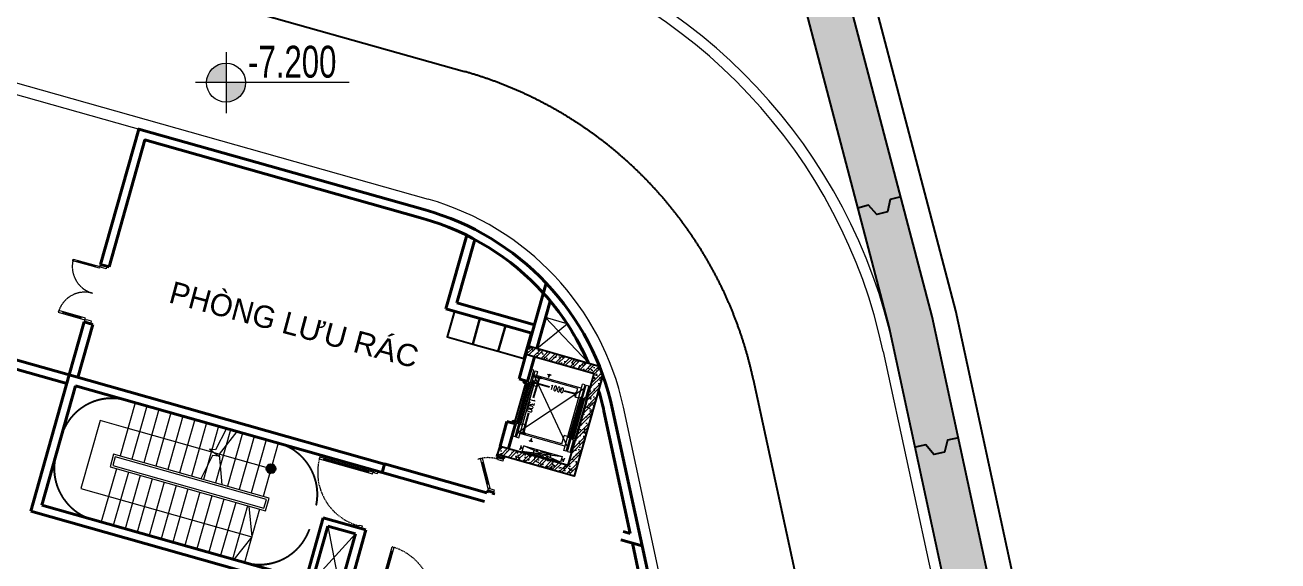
# Model space of a CAD drawing. Header units: millimetres. Extents: x -1534340 to 1713810, y -1348191 to 1114081.
# Drawn here: x 1278434 to 1306734, y -581777 to -569664 of the extents above; entities that cross this region are included whole.
import ezdxf

# ---------------------------------------------------------------- set-up
doc = ezdxf.new("R2010")
doc.units = ezdxf.units.MM
doc.header["$LTSCALE"] = 100
doc.header["$PDMODE"] = 32
doc.header["$PDSIZE"] = 2.5
for name, pattern in [('DASHDOT2', [0.5, 0.25, -0.125, 0, -0.125]), ('DASHED', [4.5, 3, -1.5]), ('HIDDEN', [0.375, 0.25, -0.125]), ('HIDDEN2', [0.1875, 0.125, -0.0625]), ('Xref_ST_MBDV Cot vach 30.7.2022$0$DASHDOT', [1, 0.5, -0.25, 0, -0.25]), ('Xref_ST_MBDV Cot vach 30.7.2022$0$HIDDEN', [0.375, 0.25, -0.125]), ('Xref_ST_MBDV Cot vach 30.7.2022$0$ST_MBDV Cot vach 220803$0$HIDDEN', [0.375, 0.25, -0.125]), ('Xref_ST_MBDV Cot vach 30.7.2022$0$ST_MBDV Cot vach 220803$0$PHANTOMX2', [5, 2.5, -0.5, 0.5, -0.5, 0.5, -0.5])]:
    doc.linetypes.add(name, pattern=pattern)
for name, color, linetype in [('220403_HDN_Penthouse Plan$0$A-_FURN----_E-_N', 251, 'Continuous'), ('A-FLOR-STRS', 16, 'Continuous'), ('A-FLOR-STRS-ARROW', 8, 'Continuous'), ('ccu12-Manh', 8, 'Continuous'), ('KC-Betong', 6, 'Continuous'), ('Xref_ST_MBDV Cot vach 30.7.2022$0$KT-Khuat', 9, 'Xref_ST_MBDV Cot vach 30.7.2022$0$HIDDEN'), ('Xref_ST_MBDV Cot vach 30.7.2022$0$ST_MBDV Cot vach 220803$0$KT-Net manh', 139, 'Continuous'), ('Xref_ST_MBDV Cot vach 30.7.2022$0$Xref_ST_MBDV Cot vach 30.7.2022|Xref_ST_MBDV Cot vach 30.7.2022|Xref_ST_MBDV Cot vach 30.7.2022|Xref_ST_MBDV Cot vach 30.7.2022|A-CORE-OTLN', 2, 'Continuous'), ('Xref_ST_MBDV Cot vach 30.7.2022$0$Xref_ST_MBDV Cot vach 30.7.2022|Xref_ST_MBDV Cot vach 30.7.2022|Xref_ST_MBDV Cot vach 30.7.2022|Xref_ST_MBDV Cot vach 30.7.2022|A-WALL-PATT', 251, 'Continuous'), ('Xref_ST_MBDV Cot vach 30.7.2022$0$Xref_ST_MBDV Cot vach 30.7.2022|Xref_ST_MBDV Cot vach 30.7.2022|Xref_ST_MBDV Cot vach 30.7.2022|Xref_ST_MBDV Cot vach 30.7.2022|ccu12-Thay', 7, 'Continuous'), ('Xref_ST_MBDV Cot vach 30.7.2022$0$Xref_ST_MBDV Cot vach 30.7.2022|Xref_ST_MBDV Cot vach 30.7.2022|Xref_ST_MBDV Cot vach 30.7.2022|Xref_ST_MBDV Cot vach 30.7.2022|Site_plot line', 1, 'Xref_ST_MBDV Cot vach 30.7.2022$0$DASHDOT')]:
    doc.layers.add(name, color=color, linetype=linetype)
for name, color, linetype, lineweight in [('CUA', 37, 'Continuous', 13), ('GT NEW', 1, 'Continuous', 13), ('KT-Chu viet', 255, 'Continuous', 20), ('KT-Ghi chu', 26, 'Continuous', 15), ('KT-GIAO THONG HAM', 42, 'Continuous', 13), ('KT-Net cat', 1, 'Continuous', 40), ('KT-Net manh', 251, 'Continuous', 13), ('KT-Net thay', 7, 'Continuous', 15), ('KT-Vat lieu', 250, 'Continuous', 9), ('SPE-MEP-HVAC', 140, 'Continuous', 0), ('Xref_ST_MBDV Cot vach 30.7.2022$0$ST_MBDV Cot vach 220803$0$KT-Noi that', 36, 'Continuous', 9)]:
    doc.layers.add(name, color=color, linetype=linetype, lineweight=lineweight)
doc.styles.add('220126_HDN_HBA typical plan$0$211210_HDN_HBA_TYPICAL PLAN CORE OPT 1$0$HBA-Text', font='GOTHIC.TTF')
doc.styles.add('font unicode ccu', font='arial.ttf')
doc.styles.add('Xref_ST_MBDV Cot vach 30.7.2022$0$ST_MBDV Cot vach 220803$0$DIM', font='vnsimli.shx', dxfattribs={"width": 0.7})
doc.dimstyles.new('Xref_ST_MBDV Cot vach 30.7.2022$0$ST_MBDV Cot vach 220803$0$CCU 1-100 A1', dxfattribs={"dimscale": 100, "dimtxt": 2.2, "dimasz": 1, "dimexe": 1, "dimexo": 0, "dimgap": 1, "dimtad": 1, "dimdec": 0, "dimdsep": 46, "dimtxsty": 'Xref_ST_MBDV Cot vach 30.7.2022$0$ST_MBDV Cot vach 220803$0$DIM', "dimblk1": 'Xref_ST_MBDV Cot vach 30.7.2022$0$ST_MBDV Cot vach 220803$0$_ARCHTICK', "dimblk2": 'Xref_ST_MBDV Cot vach 30.7.2022$0$ST_MBDV Cot vach 220803$0$_ARCHTICK', "dimsah": 1, "dimcen": 0, "dimdle": 1, "dimclrd": 256, "dimclre": 256, "dimclrt": 31, "dimadec": 0, "dimazin": 0, "dimtfac": 1, "dimtdec": 0, "dimtix": 1, "dimtmove": 2, "dimatfit": 3, "dimldrblk": 'Xref_ST_MBDV Cot vach 30.7.2022$0$ST_MBDV Cot vach 220803$0$_ARCHTICK', "dimfxl": 8, "dimtolj": 1, "dimarcsym": 0})

# ---------------------------------------------------------------- blocks, each defined once
blk = doc.blocks.new('BBBBBB2')
at = {"layer": 'A-FLOR-STRS-ARROW'}
h = blk.add_hatch(color=256, dxfattribs=at)
edge = h.paths.add_edge_path(flags=0)
edge.add_arc((-38795, 141625), 100, -105.7788, 254.2212, ccw=False)
blk.add_circle((-38795, 141625), 100, dxfattribs=at)
at = {"layer": 'A-FLOR-STRS-ARROW', "linetype": 'DASHED', "ltscale": 200}
for centre, start, end in [((-42384, 142015), 73.592, 160.2691), ((-38946, 141044), 348.1733, 74.8504), ((-42493, 141630), 168.1733, 254.8504), ((-39054, 140659), 253.592, 340.2691)]:
    blk.add_arc(centre, 1200, start, end, dxfattribs=at)
at = {"layer": 'KT-Net cat'}
for p, q in [((-44221, 140664), (-43350, 143743)), ((-43974, 140802), (-43212, 143496)), ((-43350, 143743), (-36230, 141731)), ((-43212, 143496), (-36285, 141539)), ((-36285, 141539), (-36230, 141731)), ((-37099, 138652), (-44221, 140664)), ((-38007, 139116), (-43974, 140802)), ((-37613, 140511), (-38007, 139116)), ((-36843, 140294), (-37613, 140511)), ((-37509, 140326), (-37863, 139075)), ((-36884, 140150), (-37509, 140326)), ((-36884, 140150), (-37237, 138899)), ((-36651, 140240), (-37099, 138652)), ((-36843, 140294), (-36651, 140240)), ((-37863, 139075), (-37237, 138899))]:
    blk.add_line(p, q, dxfattribs=at)
at = {"layer": 'KT-Net manh', "elevation": 0}
for points in [[(-39796, 142531), (-40046, 142053), (-40181, 142066), (-39976, 141908), (-40113, 141925), (-40377, 141396)], [(-39896, 141260), (-39960, 141954), (-39556, 142463)], [(-39294, 140779), (-39230, 140085), (-39634, 139576)]]:
    blk.add_lwpolyline(points, dxfattribs=at)
at = {"layer": 'KT-Net thay'}
for p, q in [((-41865, 143116), (-42205, 141913)), ((-41596, 143040), (-41936, 141837)), ((-41326, 142964), (-41666, 141761)), ((-41057, 142887), (-41397, 141685)), ((-40788, 142811), (-41127, 141609)), ((-40518, 142735), (-40858, 141532)), ((-40249, 142659), (-40589, 141456)), ((-39979, 142583), (-40319, 141380)), ((-39710, 142507), (-40050, 141304)), ((-39440, 142431), (-39780, 141228)), ((-39171, 142354), (-39511, 141152)), ((-38901, 142278), (-39241, 141076)), ((-38632, 142202), (-38972, 140999)), ((-42287, 141624), (-42627, 140422)), ((-42017, 141548), (-42357, 140345)), ((-41748, 141472), (-42088, 140269)), ((-41478, 141396), (-41818, 140193)), ((-41209, 141320), (-41549, 140117)), ((-40940, 141244), (-41279, 140041)), ((-40670, 141168), (-41010, 139965)), ((-40401, 141091), (-40741, 139889)), ((-40131, 141015), (-40471, 139812)), ((-39862, 140939), (-40202, 139736)), ((-39592, 140863), (-39932, 139660)), ((-39323, 140787), (-39663, 139584)), ((-39053, 140711), (-39393, 139508))]:
    blk.add_line(p, q, dxfattribs=at)
at = {"layer": 'KT-Net thay', "elevation": 0}
blk.add_lwpolyline([(-38795, 141625), (-41836, 142484), (-42077, 142552), (-42654, 142715), (-43089, 141176), (-39230, 140085)], dxfattribs=at)
for points in [[(-38919, 140673), (-38837, 140961), (-42350, 141954), (-42431, 141665)], [(-38953, 140734), (-38899, 140927), (-42315, 141892), (-42369, 141700)]]:
    blk.add_lwpolyline(points, close=True, dxfattribs=at)
at = {"layer": 'SPE-MEP-HVAC', "linetype": 'HIDDEN', "ltscale": 1000, "elevation": 0}
for points in [[(-37863, 139075), (-36884, 140150)], [(-37509, 140326), (-37237, 138899)]]:
    blk.add_lwpolyline(points, dxfattribs=at)
blk = doc.blocks.new('Xref_ST_MBDV Cot vach 30.7.2022$0$ST_MBDV Cot vach 220803$0$_Open90')
at = {"color": 0, "linetype": 'ByBlock', "lineweight": -2}
for p, q in [((0, 0), (-1, 0)), ((-0.5, 0.5), (0, 0)), ((0, 0), (-0.5, -0.5))]:
    blk.add_line(p, q, dxfattribs=at)
blk = doc.blocks.new('*D235')
at = {"layer": 'Defpoints', "color": 5, "transparency": 16777216}
for p, q in [((608, 1180), (507, 1180)), ((557, 1130), (557, 913)), ((557, 230), (557, 557)), ((646, 180), (507, 180))]:
    blk.add_line(p, q, dxfattribs=at)
at = {"layer": 'Defpoints', "color": 0, "transparency": 16777216}
for p in [(557, 1180), (608, 1180, 0), (646, 180, 0)]:
    blk.add_point(p, dxfattribs=at)
at = {"layer": 'Defpoints', "color": 5, "transparency": 16777216, "xscale": 50, "yscale": 50, "zscale": 50}
for p, rotation in [((557, 1180), 90), ((557, 180), 270)]:
    blk.add_blockref('Xref_ST_MBDV Cot vach 30.7.2022$0$ST_MBDV Cot vach 220803$0$_Open90', p, dxfattribs=dict(at, rotation=rotation))
at = {"layer": 'Defpoints', "color": 5, "transparency": 16777216, "insert": (557, 735), "char_height": 110, "attachment_point": 5, "rotation": 90, "style": 'Xref_ST_MBDV Cot vach 30.7.2022$0$ST_MBDV Cot vach 220803$0$DIM'}
blk.add_mtext('\\A1;1000', dxfattribs=at)
blk = doc.blocks.new('Xref_ST_MBDV Cot vach 30.7.2022$0$ST_MBDV Cot vach 220803$0$_ARCHTICK')
at = {"color": 0, "linetype": 'ByBlock', "const_width": 0.15}
blk.add_lwpolyline([(-0.5, -0.5), (0.5, 0.5)], dxfattribs=at)
blk = doc.blocks.new('*D236')
at = {"layer": 'Defpoints', "color": 5, "transparency": 16777216}
for p, q in [((425, 205), (425, 326)), ((1725, 205), (1725, 326)), ((475, 276), (897, 276)), ((1675, 276), (1253, 276))]:
    blk.add_line(p, q, dxfattribs=at)
at = {"layer": 'Defpoints', "color": 0, "transparency": 16777216}
for p in [(425, 205, 0), (1725, 276), (1725, 205, 0)]:
    blk.add_point(p, dxfattribs=at)
at = {"layer": 'Defpoints', "color": 5, "transparency": 16777216, "xscale": 50, "yscale": 50, "zscale": 50, "rotation": 180}
blk.add_blockref('Xref_ST_MBDV Cot vach 30.7.2022$0$ST_MBDV Cot vach 220803$0$_Open90', (425, 276), dxfattribs=at)
at = {"layer": 'Defpoints', "color": 5, "transparency": 16777216, "xscale": 50, "yscale": 50, "zscale": 50}
blk.add_blockref('Xref_ST_MBDV Cot vach 30.7.2022$0$ST_MBDV Cot vach 220803$0$_Open90', (1725, 276), dxfattribs=at)
at = {"layer": 'Defpoints', "color": 5, "transparency": 16777216, "insert": (1075, 276), "char_height": 110, "attachment_point": 5, "style": 'Xref_ST_MBDV Cot vach 30.7.2022$0$ST_MBDV Cot vach 220803$0$DIM'}
blk.add_mtext('\\A1;1300', dxfattribs=at)
blk = doc.blocks.new('*U237')
blk.add_line((147, 33), (580, 283))
for points in [[(50, 0), (656, 350), (676, 315), (70, -35)], [(137, 50), (157, 15), (590, 265), (570, 300)], [(0, -150), (60, -150), (60, -40), (50, -40), (50, 0), (0, 0)], [(800, -150), (740, -150), (740, -40), (750, -40), (750, 0), (800, 0)]]:
    blk.add_lwpolyline(points, close=True)
at = {"linetype": 'HIDDEN'}
blk.add_arc((50, 0), 700, 0, 35.0495, dxfattribs=at)
blk = doc.blocks.new('*U240')
for p, q in [((90, 525), (50, 525)), ((70, 100), (70, 525)), ((1260, 525), (1300, 525)), ((1280, 100), (1280, 525)), ((90, 100), (50, 100)), ((1260, 100), (1300, 100))]:
    blk.add_line(p, q)
for points in [[(50, 0), (90, 0), (90, 625), (50, 625)], [(1300, 0), (1260, 0), (1260, 625), (1300, 625)], [(0, -150), (60, -150), (60, -40), (50, -40), (50, 0), (0, 0)], [(1350, -150), (1290, -150), (1290, -40), (1300, -40), (1300, 0), (1350, 0)]]:
    blk.add_lwpolyline(points, close=True)
at = {"linetype": 'HIDDEN2'}
for centre, start, end in [((50, 0), 0, 90), ((1300, 0), 90, 180)]:
    blk.add_arc(centre, 625, start, end, dxfattribs=at)
blk = doc.blocks.new('Xref_ST_MBDV Cot vach 30.7.2022$0$Tuong Vay01-flat-1')
at = {"layer": 'Xref_ST_MBDV Cot vach 30.7.2022$0$Xref_ST_MBDV Cot vach 30.7.2022|Xref_ST_MBDV Cot vach 30.7.2022|Xref_ST_MBDV Cot vach 30.7.2022|Xref_ST_MBDV Cot vach 30.7.2022|A-WALL-PATT'}
h = blk.add_hatch(dxfattribs=at)
h.set_pattern_fill('ACET-2D-VATLIEU04', color=256, scale=50, pattern_type=2)
h.set_pattern_definition([(50, (-11139561.84, -1407213.45), (-225.902474, 189.5546825), [37.5, -412.5]), (355, (-11139561.84, -1407213.45), (32.127212, 367.215716), [30, -330]), (100.4514, (-11139531.95, -1407216.06), (-341.231527, -62.944187), [31.870095, -350.571056]), (46.1842, (-11139561.84, -1407113.45), (-319.180497, 306.252097), [56.25, -618.75]), (96.6356, (-11139517.37, -1407120.34), (-516.995922, -60.144022), [47.805144, -525.8565]), (351.1842, (-11139561.84, -1407113.45), (84.740774, 546.39543), [45, -495]), (21, (-11139511.84, -1407138.45), (-105.680822, 275.3079534), [37.5, -412.5]), (326, (-11139511.84, -1407138.45), (206.128805, 305.59852), [30, -330]), (71.4514, (-11139486.97, -1407155.22), (-328.963765, 110.380101), [31.870095, -350.571056]), (37.5, (-11139561.84, -1407213.45), (-78.1345294, 101.8269012), [0, -326, 0, -335, 0, -331.25]), (7.5, (-11139561.84, -1407213.45), (-23.2793464, 176.824191), [0, -191, 0, -318.5, 0, -126.25]), (327.5, (-11139673.34, -1407213.45), (71.9444175, 112.9301145), [0, -125, 0, -390, 0, -517.5000003]), (317.5, (-11139723.34, -1407213.45), (158.0205496, 172.449169), [0, -162.5, 0, -259, 0, -367.5]), (45, (-11139561.84, -1407213.45), (-150.260191, 150.260191), []), (45, (-11139561.84, -1407152.2), (-150.260191, 150.260191), [])])
h.paths.add_polyline_path([(-82665, -118500), (-81837, -121132), (-80903, -123728), (-79863, -126284), (-78720, -128795), (-77475, -131258), (-76131, -133667), (-74689, -136020), (-73153, -138312), (-71525, -140539), (-69807, -142699), (-68002, -144786), (-66114, -146798), (-64145, -148731), (-62100, -150582), (-59980, -152349), (-57790, -154027), (-55533, -155614), (-53213, -157109), (-50835, -158507), (-48401, -159807), (-45916, -161007), (-43385, -162104), (-40811, -163097), (-38198, -163985), (-35551, -164765), (-32875, -165436), (-30174, -165998), (-27451, -166448), (-24702, -166789), (-4397, -168938), (36420, -167648), (41836, -160719), (12445, -24368), (8473, -9249), (-4719, -5521), (-10557, -9947), (-34021, -27848), (-39777, -32009), (-41249, -35294), (-45787, -38574), (-49368, -38942), (-57644, -44924), (-59845, -46601), (-61969, -48362), (-64020, -50208), (-65993, -52137), (-67887, -54144), (-69696, -56226), (-71420, -58381), (-73054, -60604), (-74596, -62892), (-76043, -65242), (-77394, -67648), (-78645, -70107), (-79794, -72615), (-80841, -75168), (-81782, -77762), (-82617, -80392), (-83343, -83054), (-83961, -85743), (-84468, -88455), (-84865, -91186), (-85149, -93930), (-85321, -96684), (-85381, -99530), (-85329, -102201), (-85163, -104955), (-84886, -107701), (-84496, -110432), (-83996, -113146), (-83385, -115836)], flags=16)
h.paths.add_polyline_path([(-83625, -118781), (-82785, -121452), (-81837, -124086), (-80781, -126680), (-79621, -129228), (-78358, -131727), (-76994, -134172), (-75531, -136560), (-73973, -138886), (-72320, -141146), (-70577, -143337), (-68746, -145455), (-66829, -147497), (-64832, -149459), (-62755, -151337), (-60604, -153130), (-58382, -154833), (-56092, -156444), (-53738, -157960), (-51324, -159379), (-48854, -160699), (-46333, -161916), (-43764, -163030), (-41151, -164038), (-38500, -164938), (-35814, -165730), (-33098, -166411), (-30357, -166981), (-27595, -167438), (-24816, -167783), (-4434, -169940), (36920, -168633), (42913, -160966), (13418, -24135), (9295, -8442), (-4926, -4424), (-11163, -9151), (-34617, -27045), (-40580, -31355), (-42052, -34640), (-46156, -37607), (-49737, -37975), (-58240, -44121), (-60467, -45819), (-62623, -47605), (-64704, -49479), (-66707, -51435), (-68628, -53472), (-70465, -55586), (-72214, -57772), (-73872, -60029), (-75437, -62350), (-76905, -64734), (-78276, -67176), (-79545, -69672), (-80712, -72217), (-81774, -74808), (-82729, -77440), (-83576, -80109), (-84314, -82810), (-84940, -85539), (-85455, -88291), (-85857, -91062), (-86146, -93847), (-86321, -96642), (-86382, -99529), (-86328, -102241), (-86160, -105036), (-85879, -107821), (-85484, -110593), (-84976, -113347), (-84356, -116078)])
at = {"layer": 'Xref_ST_MBDV Cot vach 30.7.2022$0$Xref_ST_MBDV Cot vach 30.7.2022|Xref_ST_MBDV Cot vach 30.7.2022|Xref_ST_MBDV Cot vach 30.7.2022|Xref_ST_MBDV Cot vach 30.7.2022|A-CORE-OTLN', "color": 6}
for points in [[(42913, -160966), (13418, -24135), (9295, -8442), (-4926, -4424), (-11163, -9151), (-34617, -27045), (-40580, -31355), (-42052, -34640), (-46156, -37607), (-49737, -37975), (-58240, -44121), (-60467, -45819), (-62623, -47605), (-64704, -49479), (-66707, -51435), (-68628, -53472), (-70465, -55586)], [(41836, -160719), (12445, -24368), (8473, -9249), (-4719, -5521), (-10557, -9947), (-34021, -27848), (-39777, -32009), (-41249, -35294), (-45787, -38574), (-49368, -38942), (-57644, -44924), (-59845, -46601), (-61969, -48362), (-64020, -50208), (-65993, -52137), (-67887, -54144)]]:
    blk.add_lwpolyline(points, dxfattribs=at)
at = {"layer": 'Xref_ST_MBDV Cot vach 30.7.2022$0$Xref_ST_MBDV Cot vach 30.7.2022|Xref_ST_MBDV Cot vach 30.7.2022|Xref_ST_MBDV Cot vach 30.7.2022|Xref_ST_MBDV Cot vach 30.7.2022|ccu12-Thay', "ltscale": 10}
for points in [[(12707, -21427), (12465, -21491), (12408, -21764), (12166, -21828), (11981, -21618), (11740, -21681)], [(14008, -26872), (13764, -26925), (13694, -27196), (13450, -27249), (13275, -27030), (13031, -27083)]]:
    blk.add_lwpolyline(points, dxfattribs=at)
at = {"layer": 'Xref_ST_MBDV Cot vach 30.7.2022$0$Xref_ST_MBDV Cot vach 30.7.2022|Xref_ST_MBDV Cot vach 30.7.2022|Xref_ST_MBDV Cot vach 30.7.2022|Xref_ST_MBDV Cot vach 30.7.2022|Site_plot line', "ltscale": 5000}
for p, q in [((13953, -24007), (8409, -2905)), ((43505, -161101), (13953, -24007))]:
    blk.add_line(p, q, dxfattribs=at)
blk = doc.blocks.new('*U1527')
blk.add_line((24, 120), (-399, 1081))
for points in [[(46, 20), (-458, 1164), (-421, 1180), (82, 36)], [(5, 112), (42, 128), (-381, 1089), (-418, 1073)], [(1276, 453), (1221, 428), (1197, 483), (1206, 487), (1190, 524), (1235, 544)], [(40, -92), (95, -67), (71, -12), (62, -16), (46, 20), (0, 0)]]:
    blk.add_lwpolyline(points, close=True)
at = {"linetype": 'HIDDEN'}
blk.add_arc((46, 20), 1250, 23.7689, 113.7689, dxfattribs=at)
blk = doc.blocks.new('*U1517')
blk.add_line((-63, -104), (-1025, -527))
for points in [[(92, 40), (116, -15), (61, -39), (57, -30), (20, -46), (0, 0)], [(20, -46), (-1124, -549), (-1108, -585), (36, -82)], [(-71, -86), (-55, -123), (-1017, -545), (-1033, -508)], [(635, -1196), (610, -1141), (556, -1165), (560, -1174), (523, -1190), (543, -1236)]]:
    blk.add_lwpolyline(points, close=True)
at = {"linetype": 'HIDDEN'}
blk.add_arc((20, -46), 1250, 203.721, 293.721, dxfattribs=at)
blk = doc.blocks.new('*U2466')
at = {"layer": 'KT-Ghi chu'}
h = blk.add_hatch(color=256, dxfattribs=at)
edge = h.paths.add_edge_path()
edge.add_ellipse((286, 0), major_axis=(130, 130), ratio=1, start_angle=45, end_angle=135)
edge.add_line((102, 0), (286, 0))
edge.add_line((286, 0), (286, 184))
h = blk.add_hatch(color=256, dxfattribs=at)
edge = h.paths.add_edge_path()
edge.add_ellipse((286, 0), major_axis=(130, 130), ratio=1, start_angle=225, end_angle=315)
edge.add_line((469, 0), (286, 0))
edge.add_line((286, 0), (286, -184))
for p, q in [((286, 286), (286, -286)), ((1444, 0), (0, 0))]:
    blk.add_line(p, q, dxfattribs=at)
blk.add_circle((286, 0), 184, dxfattribs=at)
at = {"color": 3, "style": 'font unicode ccu', "width": 0.7}
blk.add_attdef('FL', (493, 47), '', height=300, dxfattribs=at)
at = {"color": 1, "style": 'font unicode ccu', "width": 0.7}
blk.add_attdef('SL', (490, -337), '', height=300, dxfattribs=at)
blk = doc.blocks.new('Xref_ST_MBDV Cot vach 30.7.2022$0$ST_MBDV Cot vach 220803$0$THANG MAY RAC 500KG')
at = {"layer": 'Xref_ST_MBDV Cot vach 30.7.2022$0$ST_MBDV Cot vach 220803$0$KT-Net manh'}
blk.add_line((575, 1450), (1575, 1450), dxfattribs=at)
at = {"layer": 'Xref_ST_MBDV Cot vach 30.7.2022$0$ST_MBDV Cot vach 220803$0$KT-Net manh', "linetype": 'Continuous', "ltscale": 2}
blk.add_line((575, 1450), (1575, 1450), dxfattribs=at)
at = {"layer": 'Xref_ST_MBDV Cot vach 30.7.2022$0$ST_MBDV Cot vach 220803$0$KT-Net manh', "extrusion": (-2.33265e-22, -1.19163e-08, 1)}
blk.add_line((575, 20, 0), (1575, 20, 0), dxfattribs=at)
at = {"layer": 'Xref_ST_MBDV Cot vach 30.7.2022$0$ST_MBDV Cot vach 220803$0$KT-Net manh', "linetype": 'Continuous', "ltscale": 2, "extrusion": (-2.33265e-22, -1.19163e-08, 1)}
blk.add_line((575, 20, 0), (1575, 20, 0), dxfattribs=at)
at = {"layer": 'Xref_ST_MBDV Cot vach 30.7.2022$0$ST_MBDV Cot vach 220803$0$KT-Net manh', "ltscale": 2, "extrusion": (-2.33265e-22, -1.19163e-08, 1), "elevation": 0}
for points in [[(575, 10), (575, 20), (625, 20), (625, -30), (575, -30), (575, -20), (585, -20), (585, -21.6), (576.6, -21.6), (576.6, -28.4), (623.4, -28.4), (623.4, 18.4), (576.6, 18.4), (576.6, 11.6), (585, 11.6), (585, 10)], [(1575, 10), (1575, 20), (1525, 20), (1525, -30), (1575, -30), (1575, -20), (1565, -20), (1565, -21.6), (1573.4, -21.6), (1573.4, -28.4), (1526.6, -28.4), (1526.6, 18.4), (1573.4, 18.4), (1573.4, 11.6), (1565, 11.6), (1565, 10)]]:
    blk.add_lwpolyline(points, close=True, dxfattribs=at)
at = {"layer": 'Xref_ST_MBDV Cot vach 30.7.2022$0$ST_MBDV Cot vach 220803$0$KT-Noi that', "linetype": 'Continuous', "ltscale": 2}
for p, q in [((295, 1410, 0), (575, 1410, 0)), ((295, 1350, 0), (295, 1410, 0)), ((1855, 1350, 0), (295, 1350, 0)), ((1855, 1320, 0), (295, 1320, 0)), ((295, 1320, 0), (295, 1260, 0)), ((1855, 1260, 0), (295, 1260, 0)), ((394, 1260, 0), (394, 150, 0)), ((425, 1180, 0), (425, 180, 0)), ((425, 1180, 0), (625, 1180, 0)), ((1555, 1391.3, 0), (595, 1391.3, 0)), ((595, 1361, 0), (595, 1391.3, 0)), ((1555, 1361, 0), (595, 1361, 0)), ((1550, 1298, 0), (600, 1298, 0)), ((600, 1298, 0), (600, 1264, 0)), ((1550, 1264, 0), (600, 1264, 0)), ((1525, 1405, 0), (625, 1405, 0)), ((625, 1260, 0), (625, 1180, 0)), ((1075, 1361, 0), (1075, 1391.3, 0)), ((1075, 1264, 0), (1075, 1298, 0)), ((1525, 1260, 0), (1525, 1180, 0)), ((1725, 1180, 0), (1525, 1180, 0)), ((1550, 1298, 0), (1550, 1264, 0)), ((1555, 1361, 0), (1555, 1391.3, 0)), ((1855, 1410, 0), (1575, 1410, 0)), ((1725, 1180, 0), (1725, 180, 0)), ((1756, 1260, 0), (1756, 150, 0)), ((1855, 1350, 0), (1855, 1410, 0)), ((1855, 1320, 0), (1855, 1260, 0))]:
    blk.add_line(p, q, dxfattribs=at)
at = {"layer": 'Xref_ST_MBDV Cot vach 30.7.2022$0$ST_MBDV Cot vach 220803$0$KT-Noi that', "linetype": 'Xref_ST_MBDV Cot vach 30.7.2022$0$ST_MBDV Cot vach 220803$0$HIDDEN', "ltscale": 500}
for p, q in [((394, 1320, 0), (1756, 150, 0)), ((1756, 1320, 0), (394, 150, 0)), ((2126.2, 363.2), (1996.2, 1263.2)), ((2126.2, 1263.2), (1996.2, 363.2))]:
    blk.add_line(p, q, dxfattribs=at)
at = {"layer": 'Xref_ST_MBDV Cot vach 30.7.2022$0$ST_MBDV Cot vach 220803$0$KT-Noi that', "linetype": 'Continuous'}
for p, q in [((2017.7, 1323.2), (2046.8, 1323.2)), ((2017.7, 1320), (2046.8, 1320)), ((2053, 1269.4), (2053, 1313.8)), ((2056.2, 1269.4), (2056.2, 1313.8)), ((2063.2, 1266.4), (2059.2, 1266.4)), ((2063.2, 1263.2), (2059.2, 1263.2)), ((2066.2, 1269.4), (2066.2, 1313.8)), ((2069.4, 1269.4), (2069.4, 1313.8)), ((2104.7, 1323.2), (2075.6, 1323.2)), ((2104.7, 1320), (2075.6, 1320)), ((298, 522.5, 0), (293, 522.5, 0)), ((293, 522.5, 0), (293, 485, 0)), ((293, 447.5, 0), (293, 485, 0)), ((298, 447.5, 0), (293, 447.5, 0)), ((301, 519.5, 0), (304.1, 490.1, 0)), ((301, 450.5, 0), (304.1, 479.9, 0)), ((320.9, 487.1, 0), (307.1, 487.1, 0)), ((320.9, 482.9, 0), (307.1, 482.9, 0)), ((354, 490, 0), (325, 490, 0)), ((354, 480, 0), (325, 480, 0)), ((355, 489, 0), (355, 485, 0)), ((355, 481, 0), (355, 485, 0)), ((1795, 489, 0), (1795, 485, 0)), ((1795, 481, 0), (1795, 485, 0)), ((1796, 490, 0), (1825, 490, 0)), ((1796, 480, 0), (1825, 480, 0)), ((1829.1, 487.1, 0), (1842.9, 487.1, 0)), ((1829.1, 482.9, 0), (1842.9, 482.9, 0)), ((1849, 519.5, 0), (1845.9, 490.1, 0)), ((1849, 450.5, 0), (1845.9, 479.9, 0)), ((1852, 522.5, 0), (1857, 522.5, 0)), ((1852, 447.5, 0), (1857, 447.5, 0)), ((1857, 522.5, 0), (1857, 485, 0)), ((1857, 447.5, 0), (1857, 485, 0)), ((2017.7, 306.4), (2046.8, 306.4)), ((2017.7, 306.4), (2017.7, 303.2)), ((2017.7, 303.2), (2046.8, 303.2)), ((2053, 357), (2053, 312.6)), ((2056.2, 357), (2056.2, 312.6)), ((2063.2, 363.2), (2059.2, 363.2)), ((2063.2, 360), (2059.2, 360)), ((2066.2, 357), (2066.2, 312.6)), ((2069.4, 357), (2069.4, 312.6)), ((2104.7, 306.4), (2075.6, 306.4)), ((2104.7, 303.2), (2075.6, 303.2)), ((2104.7, 306.4), (2104.7, 303.2))]:
    blk.add_line(p, q, dxfattribs=at)
at = {"layer": 'Xref_ST_MBDV Cot vach 30.7.2022$0$ST_MBDV Cot vach 220803$0$KT-Noi that', "linetype": 'Continuous', "ltscale": 2, "extrusion": (-2.33265e-22, -1.19163e-08, 1)}
for p, q in [((425, 290, 0), (625, 290, 0)), ((625, 210, 0), (625, 290, 0)), ((1725, 290, 0), (1525, 290, 0)), ((1525, 210, 0), (1525, 290, 0)), ((1855, 210, 0), (295, 210, 0)), ((295, 150, 0), (295, 210, 0)), ((1855, 150, 0), (295, 150, 0)), ((1855, 120, 0), (295, 120, 0)), ((295, 120, 0), (295, 60, 0)), ((295, 60, 0), (575, 60, 0)), ((1555, 109, 0), (595, 109, 0)), ((595, 109, 0), (595, 78.8, 0)), ((1555, 78.8, 0), (595, 78.8, 0)), ((1550, 206, 0), (600, 206, 0)), ((600, 172, 0), (600, 206, 0)), ((1550, 172, 0), (600, 172, 0)), ((1525, 65, 0), (625, 65, 0)), ((1075, 206, 0), (1075, 172, 0)), ((1075, 109, 0), (1075, 78.8, 0)), ((1550, 172, 0), (1550, 206, 0)), ((1555, 109, 0), (1555, 78.8, 0)), ((1855, 60, 0), (1575, 60, 0)), ((1855, 150, 0), (1855, 210, 0)), ((1855, 120, 0), (1855, 60, 0))]:
    blk.add_line(p, q, dxfattribs=at)
at = {"layer": 'Xref_ST_MBDV Cot vach 30.7.2022$0$ST_MBDV Cot vach 220803$0$KT-Noi that', "linetype": 'Continuous', "ltscale": 2, "elevation": 0}
for points in [[(575, 1435), (575, 1395), (625, 1395), (625, 1435)], [(1575, 1435), (1575, 1395), (1525, 1395), (1525, 1435)]]:
    blk.add_lwpolyline(points, close=True, dxfattribs=at)
at = {"layer": 'Xref_ST_MBDV Cot vach 30.7.2022$0$ST_MBDV Cot vach 220803$0$KT-Noi that', "linetype": 'Continuous', "ltscale": 2}
blk.add_lwpolyline([(2126.2, 363.2), (1996.2, 363.2), (1996.2, 1263.2), (2126.2, 1263.2)], close=True, dxfattribs=at)
at = {"layer": 'Xref_ST_MBDV Cot vach 30.7.2022$0$ST_MBDV Cot vach 220803$0$KT-Noi that', "linetype": 'Xref_ST_MBDV Cot vach 30.7.2022$0$ST_MBDV Cot vach 220803$0$PHANTOMX2'}
blk.add_lwpolyline([(2097.2, 613.2), (2097.2, 1013.2), (2025.2, 1013.2), (2025.2, 613.2)], close=True, dxfattribs=at)
at = {"layer": 'Xref_ST_MBDV Cot vach 30.7.2022$0$ST_MBDV Cot vach 220803$0$KT-Noi that', "linetype": 'Continuous', "ltscale": 2, "extrusion": (-2.33265e-22, -1.19163e-08, 1), "elevation": 0}
for points in [[(575, 35), (575, 75), (625, 75), (625, 35)], [(1575, 35), (1575, 75), (1525, 75), (1525, 35)]]:
    blk.add_lwpolyline(points, close=True, dxfattribs=at)
at = {"layer": 'Xref_ST_MBDV Cot vach 30.7.2022$0$ST_MBDV Cot vach 220803$0$KT-Noi that', "linetype": 'Continuous'}
for centre, radius, start, end in [((2046.8, 1313.8), 9.4, 0, 90), ((2046.8, 1313.8), 6.2, 0, 90), ((2059.2, 1269.4), 6.2, 180, 270), ((2059.2, 1269.4), 3, 180, 270), ((2063.2, 1269.4), 6.2, 270, 0), ((2063.2, 1269.4), 3, 270, 0), ((2075.6, 1313.8), 9.4, 90, 180), ((2075.6, 1313.8), 6.2, 90, 180), ((298, 519.5, 0), 3, 0, 90), ((298, 450.5, 0), 3, 270, 0), ((307.1, 490.1, 0), 3, 180, 270), ((307.1, 479.9, 0), 3, 90, 180), ((320.3, 492.3, 0), 5.25, 276.68272, 334.33028), ((320.3, 477.7, 0), 5.25, 25.66972, 83.31728), ((354, 489, 0), 1, 0, 90), ((354, 481, 0), 1, 270, 0), ((1796, 489, 0), 1, 90, 180), ((1796, 481, 0), 1, 180, 270), ((1829.7, 492.3, 0), 5.25, 205.66972, 263.31728), ((1829.7, 477.7, 0), 5.25, 96.68272, 154.33028), ((1842.9, 490.1, 0), 3, 270, 0), ((1842.9, 479.9, 0), 3, 0, 90), ((1852, 519.5, 0), 3, 90, 180), ((1852, 450.5, 0), 3, 180, 270), ((2046.8, 312.6), 9.4, 270, 0), ((2046.8, 312.6), 6.2, 270, 0), ((2059.2, 357), 6.2, 90, 180), ((2059.2, 357), 3, 90, 180), ((2063.2, 357), 6.2, 0, 90), ((2063.2, 357), 3, 0, 90), ((2075.6, 312.6), 9.4, 180, 270), ((2075.6, 312.6), 6.2, 180, 270)]:
    blk.add_arc(centre, radius, start, end, dxfattribs=at)
at = {"layer": 'Defpoints', "color": 5}
for base, p1, p2, angle, picture, middle in [((556.9, 1180), (645.5, 180, 0), (608.5, 1180, 0), 90, '*D235', (556.9, 735)), ((1725, 275.7), (425, 204.6, 0), (1725, 204.6, 0), 180, '*D236', (1075, 275.7))]:
    dim = blk.add_linear_dim(base=base, p1=p1, p2=p2, angle=angle, dimstyle='Xref_ST_MBDV Cot vach 30.7.2022$0$ST_MBDV Cot vach 220803$0$CCU 1-100 A1', override={"dimscale": 50, "dimblk1": 'Xref_ST_MBDV Cot vach 30.7.2022$0$ST_MBDV Cot vach 220803$0$_Open90', "dimblk2": 'Xref_ST_MBDV Cot vach 30.7.2022$0$ST_MBDV Cot vach 220803$0$_Open90', "dimclrd": 5, "dimclre": 5, "dimclrt": 5, "dimlwd": 65535, "dimlwe": 65535}, dxfattribs=at)
    dim.commit()
    dim.dimension.update_dxf_attribs({"geometry": picture, "text_midpoint": middle, "dimtype": 128})
blk = doc.blocks.new('3123')
at = {"layer": 'KT-Vat lieu'}
h = blk.add_hatch(dxfattribs=at)
h.set_pattern_fill('BTCT', color=256, scale=40)
h.set_pattern_definition([(50, (1322702.56, -721293.74), (286.90407, -25.10085), [30, -330]), (355, (1322702.56, -721293.74), (-55.50053, 300.87685), [24, -264]), (100.4514, (1322726.47, -721295.83), (231.40375, 275.7758), [25.4961, -280.45684]), (46.1842, (1322702.56, -721213.74), (426.8964, -66.2076), [45, -495]), (96.6356, (1322738.13, -721219.25), (373.8651, 389.6471), [38.2441, -420.6852]), (351.1842, (1322702.56, -721213.74), (373.8648, 389.6474), [36, -396]), (21, (1322742.56, -721233.74), (238.76282, -161.04756), [30, -330]), (326, (1322742.56, -721233.74), (97.32613, 290.06), [24, -264]), (71.4514, (1322762.46, -721247.16), (336.08905, 129.0122), [25.4961, -280.45684]), (37.5, (1322702.56, -721293.74), (4.86394, 133.15754), [0, -260.8, 0, -268, 0, -265]), (7.5, (1322702.56, -721293.74), (105.22781, 157.76468), [0, -152.8, 0, -254.8, 0, -101]), (327.5, (1322613.36, -721293.74), (213.528974, -9.02195), [0, -100, 0, -312, 0, -414]), (317.5, (1322573.36, -721293.74), (233.27447, 40.042), [0, -130, 0, -207.2, 0, -294]), (45, (1322702.56, -721293.74), (-106.06602, 106.06602), []), (45, (1322773.27, -721293.74), (-106.06602, 106.06602), [])])
h.paths.add_polyline_path([(1289163, -579179.7), (1290702.7, -579614.7), (1291287.4, -577545.7), (1289747.7, -577110.7), (1289802, -576918.2), (1291405.3, -577371.2), (1291485.4, -577580.5), (1290840.8, -579861.6), (1289108.6, -579372.1)])
at = {"layer": '220403_HDN_Penthouse Plan$0$A-_FURN----_E-_N', "extrusion": (-5.28204e-06, -1.86936e-05, 1), "elevation": 4}
for points in [[(1288546.4, -576875.2), (1288709.6, -576297.8), (1288132.2, -576134.6), (1287969, -576712)], [(1289123.8, -577038.3), (1289287, -576460.9), (1288709.6, -576297.8), (1288546.4, -576875.2)], [(1289701.2, -577201.5), (1289864.4, -576624.1), (1289287, -576460.9), (1289123.8, -577038.3)]]:
    blk.add_lwpolyline(points, close=True, dxfattribs=at)
at = {"layer": 'A-FLOR-STRS', "linetype": 'DASHDOT2', "ltscale": 3000}
blk.add_lwpolyline([(1264768, -573813.5), (1270501.8, -569479.7, -0.2347948), (1278593.3, -567957.2), (1288356.3, -570714.5, -0.2776683), (1294883.3, -577666.8), (1297967.4, -591974.3)], format="xyb", dxfattribs=at)
at = {"layer": 'GT NEW', "color": 31}
for p, q in [((1277710, -571084.9), (1287471.7, -573841.8)), ((1294790.3, -592659.1), (1291706.3, -578351.6))]:
    blk.add_line(p, q, dxfattribs=at)
for radius, start, end in [(12500, 12.16426, 74.22933), (6000, 12.16428, 74.22932)]:
    blk.add_arc((1285841, -579615.9), radius, start, end, dxfattribs=at)
at = {"layer": 'KC-Betong'}
blk.add_lwpolyline([(1289163, -579179.7), (1290702.7, -579614.7), (1291287.4, -577545.7), (1289747.7, -577110.7), (1289802, -576918.2), (1291405.3, -577371.2), (1291485.4, -577580.5), (1290840.8, -579861.6), (1289108.6, -579372.1)], close=True, dxfattribs=at)
at = {"layer": 'KT-GIAO THONG HAM'}
for p, q in [((1277777.9, -570844.3), (1287539.7, -573601.2)), ((1297817.1, -577039.7), (1304005.5, -605749.2)), ((1295034.7, -592606.4), (1291950.7, -578298.9))]:
    blk.add_line(p, q, dxfattribs=at)
for centre, radius, start, end in [((1285889, -579570.9), 12193.7, 11.98081, 74.40575), ((1285841, -579615.9), 6250, 12.16428, 74.22932)]:
    blk.add_arc(centre, radius, start, end, dxfattribs=at)
at = {"layer": 'KT-Net cat'}
for p, q in [((1288410.1, -574415.7), (1287939.7, -576080.2)), ((1288591.5, -574509.3), (1288186.6, -575942.1)), ((1280138.1, -575075.1), (1280331.1, -575129.8)), ((1289802, -576918.2), (1290203.8, -575496.4)), ((1289994.5, -576972.6), (1290296.9, -575902.5)), ((1287939.7, -576080.2), (1289883.6, -576629.5)), ((1288186.6, -575942.1), (1289938, -576437)), ((1279433.2, -577573.3), (1279771.8, -576374.4)), ((1279625.7, -577627.7), (1279964.2, -576429)), ((1279771.8, -576374.4), (1279964.2, -576429)), ((1289747.7, -577110.7), (1289591.3, -577664)), ((1289940.1, -577165.1), (1289783.8, -577718.4)), ((1289783.8, -577718.4), (1289591.3, -577664, 0)), ((1289319.4, -578626.3), (1289163, -579179.7)), ((1289511.8, -578680.7), (1289319.4, -578626.3, 0)), ((1289511.8, -578680.7), (1289355.5, -579234)), ((1286553.1, -579585.2), (1288863.9, -580238.2)), ((1289095, -579420.2), (1289108.6, -579372.1)), ((1289095, -579420.2), (1289239.4, -579461)), ((1289239.4, -579461), (1289253, -579412.9)), ((1286498.9, -579777.7), (1288809.5, -580430.6)), ((1288863.9, -580238.2), (1288877.5, -580190.1)), ((1288877.5, -580190.1), (1289021.9, -580230.9)), ((1289008.3, -580279), (1289021.9, -580230.9)), ((1291943.3, -581108.4), (1292105.8, -581154.3)), ((1291888.9, -581300.8), (1292371.4, -581437.2)), ((1292153.5, -581375.6), (1294552.7, -592505.7)), ((1292371.4, -581437.2), (1294790.3, -592659.1))]:
    blk.add_line(p, q, dxfattribs=at)
for points in [[(1280138.7, -575075.2), (1281003, -572014.9), (1287472.9, -573842.1, -0.1355265), (1290203.8, -575496.4)], [(1280331.1, -575129.8), (1281141.1, -572261.7), (1287418.5, -574034.6, -0.1408119), (1290140, -575722)], [(1290203.8, -575496.4, -0.137002), (1291706.3, -578351.6), (1292371.4, -581437.2)], [(1290140, -575722, -0.0816106), (1291159.6, -577301.8, -0.0712396)], [(1290296.9, -575902.5, -0.0712396), (1291159.6, -577301.8, -0.0712396)], [(1291388.6, -577923.1, -0.0209752), (1291510.8, -578393.7), (1292105.8, -581154.3)]]:
    blk.add_lwpolyline(points, format="xyb", dxfattribs=at)
blk.add_lwpolyline([(1279433.2, -577573.4), (1269752, -574845.3), (1269489.6, -575777), (1269682, -575831.3), (1269890.3, -575092.1), (1279378.8, -577765.8)], dxfattribs=at)
at = {"layer": 'SPE-MEP-HVAC', "linetype": 'HIDDEN', "ltscale": 1000}
for p, q in [((1289994.5, -576972.6), (1290678.3, -576415.2)), ((1290190.9, -576277.5), (1291159.6, -577301.8)), ((1290678.3, -576415.2), (1290190.9, -576277.5))]:
    blk.add_line(p, q, dxfattribs=at)
at = {"layer": 'Xref_ST_MBDV Cot vach 30.7.2022$0$KT-Khuat', "linetype": 'Xref_ST_MBDV Cot vach 30.7.2022$0$HIDDEN', "ltscale": 5}
blk.add_line((1290678.3, -576415.2), (1291159.6, -577301.8), dxfattribs=at)
blk.add_blockref('Xref_ST_MBDV Cot vach 30.7.2022$0$Tuong Vay01-flat-1', (1285508.2, -552119.2))
ref = blk.add_blockref('*U2466', (1282286.7, -570966), dxfattribs=dict(xscale=2.4, yscale=2.4, zscale=2.4))
ref.add_attrib('FL', '-7.200', (1283471.1, -570852.9), dxfattribs={"color": 3, "height": 720, "style": 'font unicode ccu', "width": 0.7})
at = {"layer": 'CUA', "extrusion": (-5.16527e-05, 1.45956e-05, 1), "rotation": 74.22122043083154}
for name, p in [('*U240', (1279771.8, -576374.4, -74.5)), ('*U237', (1288877.5, -580190.1, -75))]:
    blk.add_blockref(name, p, dxfattribs=at)
at = {"layer": 'CUA'}
for name, p, rotation in [('*U1517', (1286307.5, -579723.6), 320.5002546301789), ('*U1527', (1286339.5, -582647.4), 320.448827452168)]:
    blk.add_blockref(name, p, dxfattribs=dict(at, rotation=rotation))
at = {"layer": 'KT-Net cat'}
blk.add_blockref('BBBBBB2', (1322783.6, -721316.6), dxfattribs=at)
at = {"layer": 'Xref_ST_MBDV Cot vach 30.7.2022$0$ST_MBDV Cot vach 220803$0$KT-Noi that', "extrusion": (3.46031e-09, -9.66529e-09, 1), "rotation": 254.221310481369}
blk.add_blockref('Xref_ST_MBDV Cot vach 30.7.2022$0$ST_MBDV Cot vach 220803$0$THANG MAY RAC 500KG', (1289892, -577151.5, 0), dxfattribs=at)
at = {"layer": 'KT-Chu viet', "insert": (1284576.1, -576193.5), "char_height": 500, "width": 10143.93, "attachment_point": 2, "rotation": 345, "style": '220126_HDN_HBA typical plan$0$211210_HDN_HBA_TYPICAL PLAN CORE OPT 1$0$HBA-Text'}
blk.add_mtext('PHÒNG L{\\fArial|b0|i0|c163|p34;ƯU RÁC}', dxfattribs=at)

msp = doc.modelspace()

# ---------------------------------------------------------------- block references
at = {"layer": 'ccu12-Manh'}
msp.add_blockref('3123', (0, 0), dxfattribs=at)

doc.saveas('drawing.dxf')
